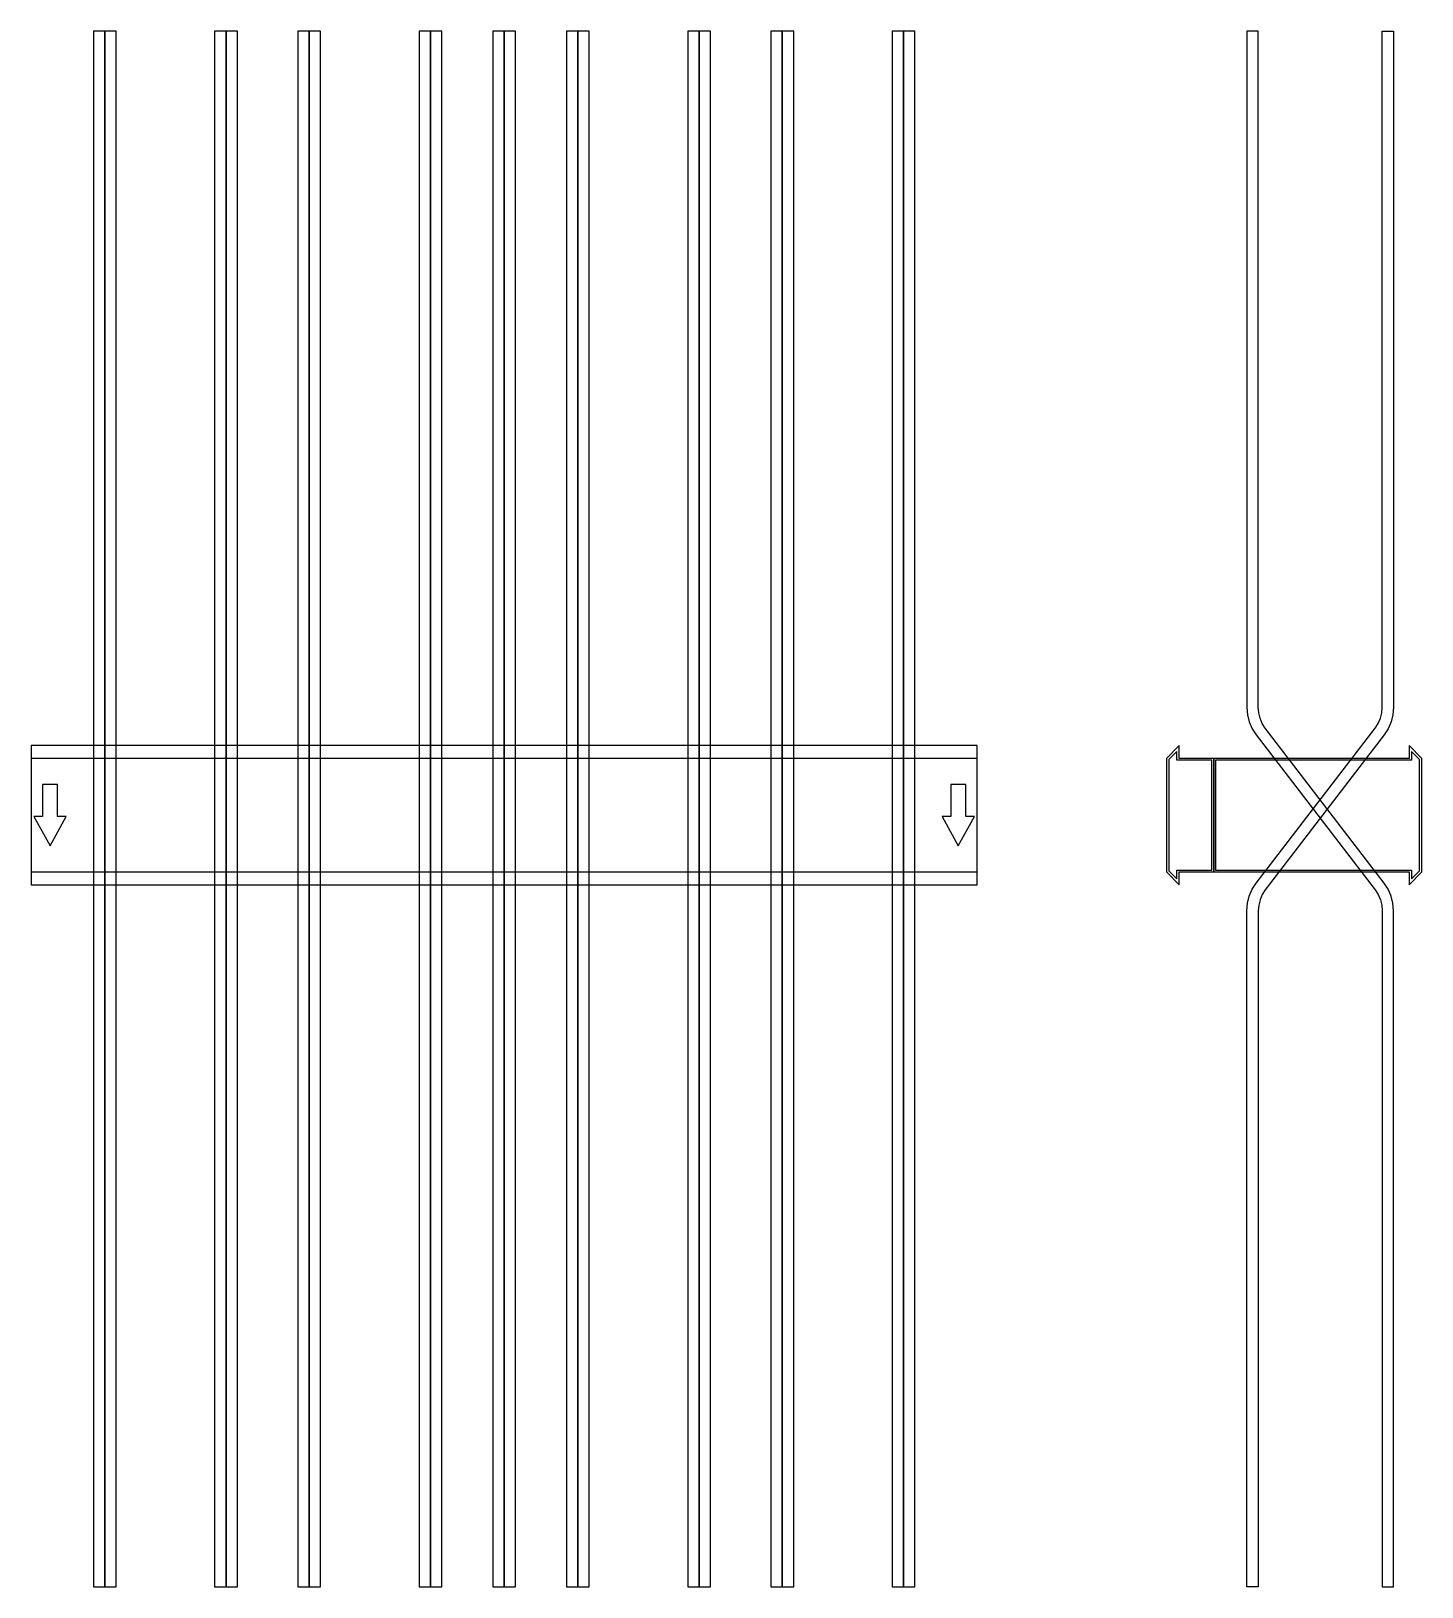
# Model space of a CAD drawing. Extents: x 0 to 1470, y -815 to 828.
import ezdxf

# ---------------------------------------------------------------- set-up
doc = ezdxf.new("R2010")
doc.units = 0
doc.layers.add('Halfen', color=7, linetype='CONTINUOUS')

msp = doc.modelspace()

# ---------------------------------------------------------------- linework, layer by layer
at = {"layer": 'Halfen', "color": 7}
for points in [[(78, -815.455), (78, 828.419), (66, 828.419), (66, -815.455)], [(90, -815.455), (90, 828.419), (78, 828.419), (78, -815.455)], [(206, -815.455), (206, 828.419), (194, 828.419), (194, -815.455)], [(218, -815.455), (218, 828.419), (206, 828.419), (206, -815.455)], [(294, -815.455), (294, 828.419), (282, 828.419), (282, -815.455)], [(306, -815.455), (306, 828.419), (294, 828.419), (294, -815.455)], [(422, -815.455), (422, 828.419), (410, 828.419), (410, -815.455)], [(434, -815.455), (434, 828.419), (422, 828.419), (422, -815.455)], [(500, -815.455), (500, 828.419), (488, 828.419), (488, -815.455)], [(512, -815.455), (512, 828.419), (500, 828.419), (500, -815.455)], [(578, -815.455), (578, 828.419), (566, 828.419), (566, -815.455)], [(590, -815.455), (590, 828.419), (578, 828.419), (578, -815.455)], [(706, -815.455), (706, 828.419), (694, 828.419), (694, -815.455)], [(718, -815.455), (718, 828.419), (706, 828.419), (706, -815.455)], [(794, -815.455), (794, 828.419), (782, 828.419), (782, -815.455)], [(806, -815.455), (806, 828.419), (794, 828.419), (794, -815.455)], [(922, -815.455), (922, 828.419), (910, 828.419), (910, -815.455)], [(934, -815.455), (934, 828.419), (922, 828.419), (922, -815.455)], [(1440, -815.455), (1440, -100.956), (1439.359, -93.137), (1437.453, -85.527), (1434.332, -78.329), (1430.081, -71.735), (1304.439, 92.004), (1301.251, 96.949), (1298.911, 102.348), (1297.481, 108.055), (1297, 113.919), (1297, 167.419), (1297, 828.419), (1285, 828.419), (1285, 167.419), (1285, 113.919), (1285.641, 106.101), (1287.547, 98.49), (1290.668, 91.292), (1294.919, 84.699), (1420.561, -79.04), (1423.749, -83.986), (1426.089, -89.384), (1427.519, -95.092), (1428, -100.956), (1428, -815.455)], [(1285, -815.455), (1285, -100.956), (1285.641, -93.137), (1287.547, -85.527), (1290.668, -78.329), (1294.919, -71.735), (1420.561, 92.004), (1423.749, 96.949), (1426.089, 102.348), (1427.519, 108.055), (1428, 113.919), (1428, 167.419), (1428, 828.419), (1440, 828.419), (1440, 167.419), (1440, 113.919), (1439.359, 106.101), (1437.453, 98.49), (1434.332, 91.292), (1430.081, 84.699), (1304.439, -79.04), (1301.251, -83.986), (1298.911, -89.384), (1297.481, -95.092), (1297, -100.956), (1297, -815.455)], [(0, -73.5), (1000, -73.5), (1000, 73.5), (0, 73.5)], [(1250, -60), (1250, 60), (1213.5, 60), (1213.5, 73.5), (1200, 60), (1200, -60), (1213.5, -73.5), (1213.5, -60)], [(1248, -58), (1248, 58), (1211, 58), (1211, 67.25), (1202.5, 58.75), (1202.5, -58.75), (1211, -67.25), (1211, -58)], [(1470, -60), (1470, 60), (1456.5, 73.5), (1456.5, 60), (1250, 60), (1250, -60), (1456.5, -60), (1456.5, -73.5)], [(1467.5, -58.75), (1467.5, 58.75), (1459, 67.25), (1459, 58), (1252, 58), (1252, -58), (1459, -58), (1459, -67.25)], [(0, -60), (1000, -60), (1000, 60), (0, 60)], [(20, -32.5), (37, -1.5), (28, -1.5), (28, 32.5), (12, 32.5), (12, -1.5), (3, -1.5)], [(980, -32.5), (997, -1.5), (988, -1.5), (988, 32.5), (972, 32.5), (972, -1.5), (963, -1.5)]]:
    msp.add_lwpolyline(points, close=True, dxfattribs=at)

doc.saveas('drawing.dxf')
